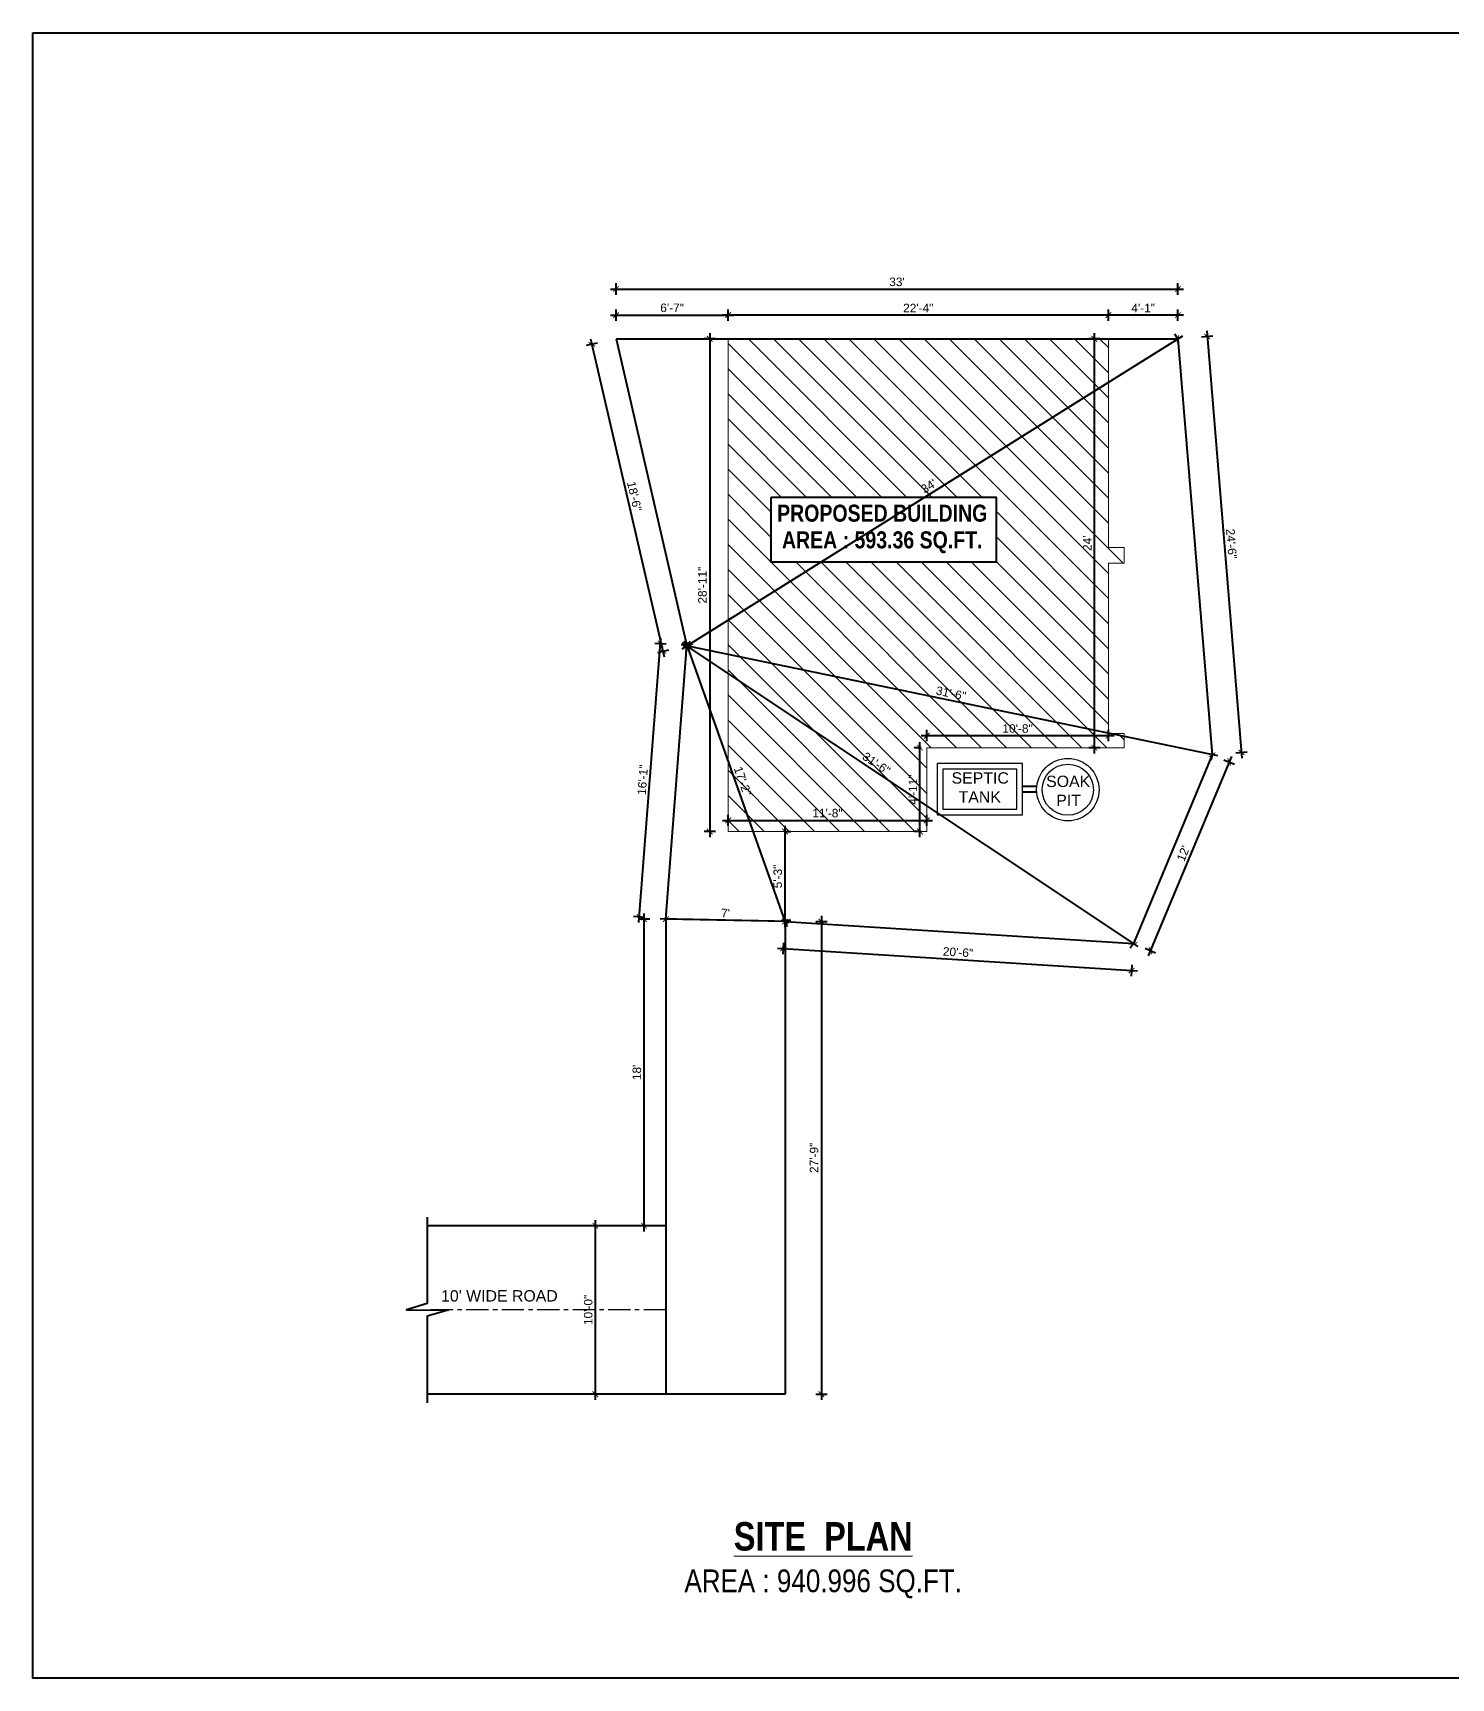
# Model space of a CAD drawing. Header units: inches. Extents: x 141029 to 166402, y -23568 to -18036.
# Drawn here: x 156230 to 157229, y -22372 to -21214 of the extents above; entities that cross this region are included whole.
import ezdxf

# ---------------------------------------------------------------- set-up
doc = ezdxf.new("R2010")
doc.units = ezdxf.units.IN
doc.header["$LTSCALE"] = 0.5
doc.header["$MEASUREMENT"] = 0
doc.header["$PDMODE"] = 66
doc.linetypes.add('CENTER', pattern=[2, 1.25, -0.25, 0.25, -0.25])
doc.layers.add('A-Hatch', color=7, linetype='Continuous')
doc.layers.add('furniture', color=31, linetype='Continuous')
for name, color, linetype, lineweight in [('DIM 1-100', 4, 'Continuous', 13), ('Text-100.w', 254, 'Continuous', 9), ('TEXTLAYER', 7, 'Continuous', 18), ('Toilet', 7, 'Continuous', 25), ('wall', 1, 'Continuous', 40)]:
    doc.layers.add(name, color=color, linetype=linetype, lineweight=lineweight)
doc.styles.add('arial', font='arial.ttf')
doc.styles.get("Standard").update_dxf_attribs({"font": 'arial.ttf'})
doc.dimstyles.new('1 by 96', dxfattribs={"dimtxt": 6, "dimasz": 4, "dimexe": 4, "dimexo": 4, "dimgap": 2, "dimtad": 1, "dimdec": 0, "dimzin": 0, "dimdsep": 46, "dimlunit": 4, "dimtxsty": 'Standard', "dimblk": 'ARCHTICK', "dimcen": 0, "dimdle": 4, "dimadec": 0, "dimazin": 0, "dimtfac": 1, "dimtdec": 0, "dimtix": 1, "dimtofl": 0, "dimtmove": 1, "dimatfit": 3, "dimldrblk": 'ARCHTICK', "dimfxl": 4, "dimfxlon": 1, "dimtolj": 1, "dimtzin": 0, "dimlwd": -1, "dimlwe": -1, "dimarcsym": 0})

# ---------------------------------------------------------------- blocks, each defined once
blk = doc.blocks.new('_ArchTick')
at = {"color": 0, "linetype": 'ByBlock', "const_width": 0.15}
blk.add_lwpolyline([(-0.5, -0.5), (0.5, 0.5)], dxfattribs=at)
blk = doc.blocks.new('*D387')
at = {"layer": 'Defpoints', "color": 0, "transparency": 16777216}
for p in [(156675.8, -21837.8), (156660.4, -22053.8), (156675.8, -22053.8)]:
    blk.add_point(p, dxfattribs=at)
at = {"layer": 'wall', "color": 0, "transparency": 16777216}
for p, q in [((156664.4, -21837.8), (156656.4, -21837.8)), ((156660.4, -21833.8), (156660.4, -22057.8)), ((156664.4, -22053.8), (156656.4, -22053.8))]:
    blk.add_line(p, q, dxfattribs=at)
at = {"layer": 'wall', "color": 0, "transparency": 16777216, "xscale": 4, "yscale": 4, "zscale": 4}
for p, rotation in [((156660.4, -21837.8), 90), ((156660.4, -22053.8), 270)]:
    blk.add_blockref('_ArchTick', p, dxfattribs=dict(at, rotation=rotation))
at = {"layer": 'wall', "color": 0, "transparency": 16777216, "insert": (156655.4, -21945.8), "char_height": 6, "attachment_point": 5, "rotation": 90}
blk.add_mtext("\\A1;18'", dxfattribs=at)
blk = doc.blocks.new('*D388')
at = {"layer": 'Defpoints', "color": 0, "transparency": 16777216}
for p in [(156759.8, -21839.5), (156759.8, -22172.5), (156785.4, -22172.5)]:
    blk.add_point(p, dxfattribs=at)
at = {"layer": 'wall', "color": 0, "transparency": 16777216}
for p, q in [((156781.4, -21839.5), (156789.4, -21839.5)), ((156785.4, -21835.5), (156785.4, -22176.5)), ((156781.4, -22172.5), (156789.4, -22172.5))]:
    blk.add_line(p, q, dxfattribs=at)
at = {"layer": 'wall', "color": 0, "transparency": 16777216, "xscale": 4, "yscale": 4, "zscale": 4}
for p, rotation in [((156785.4, -21839.5), 90), ((156785.4, -22172.5), 270)]:
    blk.add_blockref('_ArchTick', p, dxfattribs=dict(at, rotation=rotation))
at = {"layer": 'wall', "color": 0, "transparency": 16777216, "insert": (156780.3, -22006), "char_height": 6, "attachment_point": 5, "rotation": 90}
blk.add_mtext('\\A1;27\'-9"', dxfattribs=at)
blk = doc.blocks.new('*D389')
at = {"layer": 'Defpoints', "color": 0, "transparency": 16777216}
for p in [(156675.8, -22053.8), (156626.1, -22172.5), (156675.8, -22172.5)]:
    blk.add_point(p, dxfattribs=at)
at = {"layer": 'wall', "color": 0, "transparency": 16777216}
for p, q in [((156626.1, -22049.8), (156626.1, -22176.5)), ((156630.1, -22053.8), (156622.1, -22053.8)), ((156630.1, -22172.5), (156622.1, -22172.5))]:
    blk.add_line(p, q, dxfattribs=at)
at = {"layer": 'wall', "color": 0, "transparency": 16777216, "xscale": 4, "yscale": 4, "zscale": 4}
for p, rotation in [((156626.1, -22053.8), 90), ((156626.1, -22172.5), 270)]:
    blk.add_blockref('_ArchTick', p, dxfattribs=dict(at, rotation=rotation))
at = {"layer": 'wall', "color": 0, "transparency": 16777216, "insert": (156621.1, -22113.1), "char_height": 6, "attachment_point": 5, "rotation": 90}
blk.add_mtext('\\A1;10\'-0"', dxfattribs=at)
blk = doc.blocks.new('*D390')
at = {"layer": 'Defpoints', "color": 0, "transparency": 16777216}
for p in [(157036.7, -21394), (156640.7, -21429.1), (157036.7, -21429.1)]:
    blk.add_point(p, dxfattribs=at)
at = {"layer": 'wall', "color": 0, "transparency": 16777216}
for p, q in [((156640.7, -21398), (156640.7, -21390)), ((157036.7, -21398), (157036.7, -21390)), ((156636.7, -21394), (157040.7, -21394))]:
    blk.add_line(p, q, dxfattribs=at)
at = {"layer": 'wall', "color": 0, "transparency": 16777216, "xscale": 4, "yscale": 4, "zscale": 4, "rotation": 180}
blk.add_blockref('_ArchTick', (156640.7, -21394), dxfattribs=at)
at = {"layer": 'wall', "color": 0, "transparency": 16777216, "xscale": 4, "yscale": 4, "zscale": 4}
blk.add_blockref('_ArchTick', (157036.7, -21394), dxfattribs=at)
at = {"layer": 'wall', "color": 0, "transparency": 16777216, "insert": (156838.7, -21389), "char_height": 6, "attachment_point": 5}
blk.add_mtext("\\A1;33'", dxfattribs=at)
blk = doc.blocks.new('*D391')
at = {"layer": 'Defpoints', "color": 0, "transparency": 16777216}
for p in [(156719.7, -21412.4), (156640.7, -21429.1), (156719.7, -21429.1)]:
    blk.add_point(p, dxfattribs=at)
at = {"layer": 'wall', "color": 0, "transparency": 16777216}
for p, q in [((156636.7, -21412.4), (156723.7, -21412.4)), ((156640.7, -21416.4), (156640.7, -21408.4)), ((156719.7, -21416.4), (156719.7, -21408.4))]:
    blk.add_line(p, q, dxfattribs=at)
at = {"layer": 'wall', "color": 0, "transparency": 16777216, "xscale": 4, "yscale": 4, "zscale": 4, "rotation": 180}
blk.add_blockref('_ArchTick', (156640.7, -21412.4), dxfattribs=at)
at = {"layer": 'wall', "color": 0, "transparency": 16777216, "xscale": 4, "yscale": 4, "zscale": 4}
blk.add_blockref('_ArchTick', (156719.7, -21412.4), dxfattribs=at)
at = {"layer": 'wall', "color": 0, "transparency": 16777216, "insert": (156680.2, -21407.3), "char_height": 6, "attachment_point": 5}
blk.add_mtext('\\A1;6\'-7"', dxfattribs=at)
blk = doc.blocks.new('*D392')
at = {"layer": 'Defpoints', "color": 0, "transparency": 16777216}
for p in [(156719.7, -21412.4), (156719.7, -21429.1), (156987.7, -21429.1)]:
    blk.add_point(p, dxfattribs=at)
at = {"layer": 'wall', "color": 0, "transparency": 16777216}
for p, q in [((156991.7, -21412.4), (156715.7, -21412.4)), ((156719.7, -21416.4), (156719.7, -21408.4)), ((156987.7, -21416.4), (156987.7, -21408.4))]:
    blk.add_line(p, q, dxfattribs=at)
at = {"layer": 'wall', "color": 0, "transparency": 16777216, "xscale": 4, "yscale": 4, "zscale": 4, "rotation": 180}
blk.add_blockref('_ArchTick', (156719.7, -21412.4), dxfattribs=at)
at = {"layer": 'wall', "color": 0, "transparency": 16777216, "xscale": 4, "yscale": 4, "zscale": 4}
blk.add_blockref('_ArchTick', (156987.7, -21412.4), dxfattribs=at)
at = {"layer": 'wall', "color": 0, "transparency": 16777216, "insert": (156853.7, -21407.4), "char_height": 6, "attachment_point": 5}
blk.add_mtext('\\A1;22\'-4"', dxfattribs=at)
blk = doc.blocks.new('*D393')
at = {"layer": 'Defpoints', "color": 0, "transparency": 16777216}
for p in [(156987.7, -21412.4), (156987.7, -21429.1), (157036.7, -21429.1)]:
    blk.add_point(p, dxfattribs=at)
at = {"layer": 'wall', "color": 0, "transparency": 16777216}
for p, q in [((157040.7, -21412.4), (156983.7, -21412.4)), ((156987.7, -21416.4), (156987.7, -21408.4)), ((157036.7, -21416.4), (157036.7, -21408.4))]:
    blk.add_line(p, q, dxfattribs=at)
at = {"layer": 'wall', "color": 0, "transparency": 16777216, "xscale": 4, "yscale": 4, "zscale": 4, "rotation": 180}
blk.add_blockref('_ArchTick', (156987.7, -21412.4), dxfattribs=at)
at = {"layer": 'wall', "color": 0, "transparency": 16777216, "xscale": 4, "yscale": 4, "zscale": 4}
blk.add_blockref('_ArchTick', (157036.7, -21412.4), dxfattribs=at)
at = {"layer": 'wall', "color": 0, "transparency": 16777216, "insert": (157012.2, -21407.4), "char_height": 6, "attachment_point": 5}
blk.add_mtext('\\A1;4\'-1"', dxfattribs=at)
blk = doc.blocks.new('*D394')
at = {"layer": 'Defpoints', "color": 0, "transparency": 16777216}
for p in [(156640.7, -21429.1), (156690.7, -21645.4), (156673.7, -21649.3)]:
    blk.add_point(p, dxfattribs=at)
at = {"layer": 'wall', "color": 0, "transparency": 16777216}
for p, q in [((156627.5, -21432.1), (156619.7, -21433.9)), ((156622.7, -21429.1), (156674.6, -21653.2)), ((156677.6, -21648.4), (156669.8, -21650.2))]:
    blk.add_line(p, q, dxfattribs=at)
at = {"layer": 'wall', "color": 0, "transparency": 16777216, "xscale": 4, "yscale": 4, "zscale": 4}
for p, rotation in [((156623.6, -21433), 103.0281635449654), ((156673.7, -21649.3), 283.0281635449654)]:
    blk.add_blockref('_ArchTick', p, dxfattribs=dict(at, rotation=rotation))
at = {"layer": 'wall', "color": 0, "transparency": 16777216, "insert": (156653.6, -21540), "char_height": 6, "attachment_point": 5, "rotation": 283.0282}
blk.add_mtext('\\A1;18\'-6"', dxfattribs=at)
blk = doc.blocks.new('*D395')
at = {"layer": 'Defpoints', "color": 0, "transparency": 16777216}
for p in [(156672, -21643.9), (156690.7, -21645.4), (156675.8, -21837.8)]:
    blk.add_point(p, dxfattribs=at)
at = {"layer": 'wall', "color": 0, "transparency": 16777216}
for p, q in [((156656.8, -21840.3), (156672.3, -21639.9)), ((156676, -21644.2), (156668, -21643.6)), ((156661.1, -21836.7), (156653.1, -21836))]:
    blk.add_line(p, q, dxfattribs=at)
at = {"layer": 'wall', "color": 0, "transparency": 16777216, "xscale": 4, "yscale": 4, "zscale": 4}
for p, rotation in [((156672, -21643.9), 85.56895652511139), ((156657.1, -21836.4), 265.5689565251114)]:
    blk.add_blockref('_ArchTick', p, dxfattribs=dict(at, rotation=rotation))
at = {"layer": 'wall', "color": 0, "transparency": 16777216, "insert": (156659.5, -21739.7), "char_height": 6, "attachment_point": 5, "rotation": 85.569}
blk.add_mtext('\\A1;16\'-1"', dxfattribs=at)
blk = doc.blocks.new('*D396')
at = {"layer": 'Defpoints', "color": 0, "transparency": 16777216}
for p in [(156675.8, -21837.8), (156675.8, -21837.8), (156759.8, -21839.5)]:
    blk.add_point(p, dxfattribs=at)
at = {"layer": 'wall', "color": 0, "transparency": 16777216}
for p, q in [((156763.8, -21839.5), (156671.8, -21837.7)), ((156675.8, -21837.8), (156675.7, -21841.8)), ((156759.8, -21839.5), (156759.7, -21843.5))]:
    blk.add_line(p, q, dxfattribs=at)
at = {"layer": 'wall', "color": 0, "transparency": 16777216, "xscale": 4, "yscale": 4, "zscale": 4}
for p, rotation in [((156675.8, -21837.8), 178.8734594337901), ((156759.8, -21839.5), 358.8734594337901)]:
    blk.add_blockref('_ArchTick', p, dxfattribs=dict(at, rotation=rotation))
at = {"layer": 'wall', "color": 0, "transparency": 16777216, "insert": (156717.9, -21833.6), "char_height": 6, "attachment_point": 5, "rotation": 358.8735}
blk.add_mtext("\\A1;7'", dxfattribs=at)
blk = doc.blocks.new('*D397')
at = {"layer": 'Defpoints', "color": 0, "transparency": 16777216}
for p in [(156719.7, -21429.1), (156706.7, -21776.1), (156719.7, -21776.1)]:
    blk.add_point(p, dxfattribs=at)
at = {"layer": 'wall', "color": 0, "transparency": 16777216}
for p, q in [((156706.7, -21425.1), (156706.7, -21780.1)), ((156710.7, -21429.1), (156702.7, -21429.1)), ((156710.7, -21776.1), (156702.7, -21776.1))]:
    blk.add_line(p, q, dxfattribs=at)
at = {"layer": 'wall', "color": 0, "transparency": 16777216, "xscale": 4, "yscale": 4, "zscale": 4}
for p, rotation in [((156706.7, -21429.1), 90), ((156706.7, -21776.1), 270)]:
    blk.add_blockref('_ArchTick', p, dxfattribs=dict(at, rotation=rotation))
at = {"layer": 'wall', "color": 0, "transparency": 16777216, "insert": (156701.6, -21602.6), "char_height": 6, "attachment_point": 5, "rotation": 90}
blk.add_mtext('\\A1;28\'-11"', dxfattribs=at)
blk = doc.blocks.new('*D398')
at = {"layer": 'Defpoints', "color": 0, "transparency": 16777216}
for p in [(156859.7, -21768.3), (156719.7, -21776.1), (156859.7, -21776.1)]:
    blk.add_point(p, dxfattribs=at)
at = {"layer": 'wall', "color": 0, "transparency": 16777216}
for p, q in [((156715.7, -21768.3), (156863.7, -21768.3)), ((156719.7, -21772.1), (156719.7, -21764.3)), ((156859.7, -21772.1), (156859.7, -21764.3))]:
    blk.add_line(p, q, dxfattribs=at)
at = {"layer": 'wall', "color": 0, "transparency": 16777216, "xscale": 4, "yscale": 4, "zscale": 4, "rotation": 180}
blk.add_blockref('_ArchTick', (156719.7, -21768.3), dxfattribs=at)
at = {"layer": 'wall', "color": 0, "transparency": 16777216, "xscale": 4, "yscale": 4, "zscale": 4}
blk.add_blockref('_ArchTick', (156859.7, -21768.3), dxfattribs=at)
at = {"layer": 'wall', "color": 0, "transparency": 16777216, "insert": (156789.7, -21763.2), "char_height": 6, "attachment_point": 5}
blk.add_mtext('\\A1;11\'-8"', dxfattribs=at)
blk = doc.blocks.new('*D399')
at = {"layer": 'Defpoints', "color": 0, "transparency": 16777216}
for p in [(156854.9, -21717.1), (156859.7, -21717.1), (156859.7, -21776.1)]:
    blk.add_point(p, dxfattribs=at)
at = {"layer": 'wall', "color": 0, "transparency": 16777216}
for p, q in [((156854.9, -21780.1), (156854.9, -21713.1)), ((156855.7, -21717.1), (156850.9, -21717.1)), ((156855.7, -21776.1), (156850.9, -21776.1))]:
    blk.add_line(p, q, dxfattribs=at)
at = {"layer": 'wall', "color": 0, "transparency": 16777216, "xscale": 4, "yscale": 4, "zscale": 4}
for p, rotation in [((156854.9, -21717.1), 90), ((156854.9, -21776.1), 270)]:
    blk.add_blockref('_ArchTick', p, dxfattribs=dict(at, rotation=rotation))
at = {"layer": 'wall', "color": 0, "transparency": 16777216, "insert": (156849.9, -21746.6), "char_height": 6, "attachment_point": 5, "rotation": 90}
blk.add_mtext('\\A1;4\'-11"', dxfattribs=at)
blk = doc.blocks.new('*D400')
at = {"layer": 'Defpoints', "color": 0, "transparency": 16777216}
for p in [(157036.7, -21429.1), (157060.8, -21722.1), (157081.5, -21720.4)]:
    blk.add_point(p, dxfattribs=at)
at = {"layer": 'wall', "color": 0, "transparency": 16777216}
for p, q in [((157057, -21423.4), (157081.8, -21724.4)), ((157053.3, -21427.7), (157061.3, -21427.1)), ((157077.5, -21720.7), (157085.4, -21720.1))]:
    blk.add_line(p, q, dxfattribs=at)
at = {"layer": 'wall', "color": 0, "transparency": 16777216, "xscale": 4, "yscale": 4, "zscale": 4}
for p, rotation in [((157057.3, -21427.4), 94.71726669515296), ((157081.5, -21720.4), 274.7172666951529)]:
    blk.add_blockref('_ArchTick', p, dxfattribs=dict(at, rotation=rotation))
at = {"layer": 'wall', "color": 0, "transparency": 16777216, "insert": (157074.4, -21573.5), "char_height": 6, "attachment_point": 5, "rotation": 274.7173}
blk.add_mtext('\\A1;24\'-6"', dxfattribs=at)
blk = doc.blocks.new('*D401')
at = {"layer": 'Defpoints', "color": 0, "transparency": 16777216}
for p in [(157060.8, -21722.1), (157005.3, -21855), (157017.3, -21860)]:
    blk.add_point(p, dxfattribs=at)
at = {"layer": 'wall', "color": 0, "transparency": 16777216}
for p, q in [((157074.4, -21723.4), (157015.7, -21863.6)), ((157069.1, -21725.6), (157076.5, -21728.6)), ((157013.6, -21858.4), (157021, -21861.5))]:
    blk.add_line(p, q, dxfattribs=at)
at = {"layer": 'wall', "color": 0, "transparency": 16777216, "xscale": 4, "yscale": 4, "zscale": 4}
for p, rotation in [((157072.8, -21727.1), 67.30937215099948), ((157017.3, -21860), 247.3093721509995)]:
    blk.add_blockref('_ArchTick', p, dxfattribs=dict(at, rotation=rotation))
at = {"layer": 'wall', "color": 0, "transparency": 16777216, "insert": (157040.4, -21791.6), "char_height": 6, "attachment_point": 5, "rotation": 67.3094}
blk.add_mtext("\\A1;12'", dxfattribs=at)
blk = doc.blocks.new('*D402')
at = {"layer": 'Defpoints', "color": 0, "transparency": 16777216}
for p in [(156759.8, -21839.5), (157005.3, -21855), (157004.1, -21874)]:
    blk.add_point(p, dxfattribs=at)
at = {"layer": 'wall', "color": 0, "transparency": 16777216}
for p, q in [((156758.8, -21854.5), (156758.3, -21862.5)), ((156754.6, -21858.2), (157008.1, -21874.3)), ((157004.3, -21870), (157003.8, -21878))]:
    blk.add_line(p, q, dxfattribs=at)
at = {"layer": 'wall', "color": 0, "transparency": 16777216, "xscale": 4, "yscale": 4, "zscale": 4}
for p, rotation in [((156758.6, -21858.5), 176.3878590050763), ((157004.1, -21874), 356.3878590050763)]:
    blk.add_blockref('_ArchTick', p, dxfattribs=dict(at, rotation=rotation))
at = {"layer": 'wall', "color": 0, "transparency": 16777216, "insert": (156881.7, -21861.2), "char_height": 6, "attachment_point": 5, "rotation": 356.3879}
blk.add_mtext('\\A1;20\'-6"', dxfattribs=at)
blk = doc.blocks.new('*D403')
at = {"layer": 'Defpoints', "color": 0, "transparency": 16777216}
for p in [(156977.8, -21429.1), (156987.7, -21429.1), (156987.7, -21717.1)]:
    blk.add_point(p, dxfattribs=at)
at = {"layer": 'wall', "color": 0, "transparency": 16777216}
for p, q in [((156977.8, -21721.1), (156977.8, -21425.1)), ((156981.8, -21429.1), (156973.8, -21429.1)), ((156981.8, -21717.1), (156973.8, -21717.1))]:
    blk.add_line(p, q, dxfattribs=at)
at = {"layer": 'wall', "color": 0, "transparency": 16777216, "xscale": 4, "yscale": 4, "zscale": 4}
for p, rotation in [((156977.8, -21429.1), 90), ((156977.8, -21717.1), 270)]:
    blk.add_blockref('_ArchTick', p, dxfattribs=dict(at, rotation=rotation))
at = {"layer": 'wall', "color": 0, "transparency": 16777216, "insert": (156972.8, -21573.1), "char_height": 6, "attachment_point": 5, "rotation": 90}
blk.add_mtext("\\A1;24'", dxfattribs=at)
blk = doc.blocks.new('*D404')
at = {"layer": 'Defpoints', "color": 0, "transparency": 16777216}
for p in [(156987.7, -21708.6), (156859.7, -21717.1), (156987.7, -21717.1)]:
    blk.add_point(p, dxfattribs=at)
at = {"layer": 'wall', "color": 0, "transparency": 16777216}
for p, q in [((156859.7, -21712.6), (156859.7, -21704.6)), ((156987.7, -21712.6), (156987.7, -21704.6)), ((156855.7, -21708.6), (156991.7, -21708.6))]:
    blk.add_line(p, q, dxfattribs=at)
at = {"layer": 'wall', "color": 0, "transparency": 16777216, "xscale": 4, "yscale": 4, "zscale": 4, "rotation": 180}
blk.add_blockref('_ArchTick', (156859.7, -21708.6), dxfattribs=at)
at = {"layer": 'wall', "color": 0, "transparency": 16777216, "xscale": 4, "yscale": 4, "zscale": 4}
blk.add_blockref('_ArchTick', (156987.7, -21708.6), dxfattribs=at)
at = {"layer": 'wall', "color": 0, "transparency": 16777216, "insert": (156923.7, -21703.6), "char_height": 6, "attachment_point": 5}
blk.add_mtext('\\A1;10\'-8"', dxfattribs=at)
blk = doc.blocks.new('*D405')
at = {"layer": 'Defpoints', "color": 0, "transparency": 16777216}
for p in [(156759.8, -21776.1), (156759.8, -21776.1), (156759.8, -21839.5)]:
    blk.add_point(p, dxfattribs=at)
at = {"layer": 'wall', "color": 0, "transparency": 16777216}
for p, q in [((156759.8, -21843.5), (156759.8, -21772.1)), ((156759.8, -21776.1), (156763.8, -21776.1)), ((156759.8, -21839.5), (156763.8, -21839.5))]:
    blk.add_line(p, q, dxfattribs=at)
at = {"layer": 'wall', "color": 0, "transparency": 16777216, "xscale": 4, "yscale": 4, "zscale": 4}
for p, rotation in [((156759.8, -21776.1), 90), ((156759.8, -21839.5), 270)]:
    blk.add_blockref('_ArchTick', p, dxfattribs=dict(at, rotation=rotation))
at = {"layer": 'wall', "color": 0, "transparency": 16777216, "insert": (156754.7, -21807.8), "char_height": 6, "attachment_point": 5, "rotation": 90}
blk.add_mtext('\\A1;5\'-3"', dxfattribs=at)
blk = doc.blocks.new('*D406')
at = {"layer": 'Defpoints', "color": 0, "transparency": 16777216}
for p in [(157036.7, -21429.1), (157036.7, -21429.1), (156690.7, -21645.4)]:
    blk.add_point(p, dxfattribs=at)
at = {"layer": 'wall', "color": 0, "transparency": 16777216}
for p, q in [((157036.7, -21429.1), (157034.5, -21425.7)), ((156687.3, -21647.5), (157040.1, -21427)), ((156690.7, -21645.4), (156688.6, -21642))]:
    blk.add_line(p, q, dxfattribs=at)
at = {"layer": 'wall', "color": 0, "transparency": 16777216, "xscale": 4, "yscale": 4, "zscale": 4}
for p, rotation in [((157036.7, -21429.1), 32.01300345591713), ((156690.7, -21645.4), 212.0130034559171)]:
    blk.add_blockref('_ArchTick', p, dxfattribs=dict(at, rotation=rotation))
at = {"layer": 'wall', "color": 0, "transparency": 16777216, "insert": (156861, -21532.9), "char_height": 6, "attachment_point": 5, "rotation": 32.013}
blk.add_mtext("\\A1;34'", dxfattribs=at)
blk = doc.blocks.new('*D407')
at = {"layer": 'Defpoints', "color": 0, "transparency": 16777216}
for p in [(156690.7, -21645.4), (156690.7, -21645.4), (157060.8, -21722.1)]:
    blk.add_point(p, dxfattribs=at)
at = {"layer": 'wall', "color": 0, "transparency": 16777216}
for p, q in [((157064.8, -21722.9), (156686.8, -21644.6)), ((156690.7, -21645.4), (156689.9, -21649.3)), ((157060.8, -21722.1), (157060, -21726))]:
    blk.add_line(p, q, dxfattribs=at)
at = {"layer": 'wall', "color": 0, "transparency": 16777216, "xscale": 4, "yscale": 4, "zscale": 4}
for p, rotation in [((156690.7, -21645.4), 168.2899475786104), ((157060.8, -21722.1), 348.2899475786103)]:
    blk.add_blockref('_ArchTick', p, dxfattribs=dict(at, rotation=rotation))
at = {"layer": 'wall', "color": 0, "transparency": 16777216, "insert": (156876.8, -21678.8), "char_height": 6, "attachment_point": 5, "rotation": 348.2899}
blk.add_mtext('\\A1;31\'-6"', dxfattribs=at)
blk = doc.blocks.new('*D408')
at = {"layer": 'Defpoints', "color": 0, "transparency": 16777216}
for p in [(156690.7, -21645.4), (156690.7, -21645.4), (157005.3, -21855)]:
    blk.add_point(p, dxfattribs=at)
at = {"layer": 'wall', "color": 0, "transparency": 16777216}
for p, q in [((157008.6, -21857.2), (156687.4, -21643.2)), ((156690.7, -21645.4), (156692.9, -21642.1)), ((157005.3, -21855), (157003.1, -21858.3))]:
    blk.add_line(p, q, dxfattribs=at)
at = {"layer": 'wall', "color": 0, "transparency": 16777216, "xscale": 4, "yscale": 4, "zscale": 4}
for p, rotation in [((156690.7, -21645.4), 146.3287967233866), ((157005.3, -21855), 326.3287967233866)]:
    blk.add_blockref('_ArchTick', p, dxfattribs=dict(at, rotation=rotation))
at = {"layer": 'wall', "color": 0, "transparency": 16777216, "insert": (156824.2, -21728.2), "char_height": 6, "attachment_point": 5, "rotation": 326.3288}
blk.add_mtext('\\A1;31\'-6"', dxfattribs=at)
blk = doc.blocks.new('*D409')
at = {"layer": 'Defpoints', "color": 0, "transparency": 16777216}
for p in [(156690.7, -21645.4), (156759.8, -21839.5), (156759.8, -21839.5)]:
    blk.add_point(p, dxfattribs=at)
at = {"layer": 'wall', "color": 0, "transparency": 16777216}
for p, q in [((156689.4, -21641.6), (156761.1, -21843.2)), ((156690.7, -21645.4), (156694.5, -21644)), ((156759.8, -21839.5), (156763.6, -21838.1))]:
    blk.add_line(p, q, dxfattribs=at)
at = {"layer": 'wall', "color": 0, "transparency": 16777216, "xscale": 4, "yscale": 4, "zscale": 4}
for p, rotation in [((156690.7, -21645.4), 109.5910570475953), ((156759.8, -21839.5), 289.5910570475954)]:
    blk.add_blockref('_ArchTick', p, dxfattribs=dict(at, rotation=rotation))
at = {"layer": 'wall', "color": 0, "transparency": 16777216, "insert": (156730, -21740.7), "char_height": 6, "attachment_point": 5, "rotation": 289.5911}
blk.add_mtext('\\A1;17\'-2"', dxfattribs=at)

msp = doc.modelspace()

# ---------------------------------------------------------------- hatches: boundary and pattern name
at = {"layer": 'A-Hatch'}
h = msp.add_hatch(dxfattribs=at)
h.set_pattern_fill('ANSI31', color=256, scale=100, angle=-90)
h.paths.add_polyline_path([(156987.7, -21587.1), (156998.7, -21587.1), (156998.7, -21576.1), (156987.7, -21576.1), (156987.7, -21429.1), (156719.7, -21429.1), (156719.7, -21776.1), (156859.7, -21776.1), (156859.7, -21717.1), (156987.7, -21717.1), (156998.7, -21717.1), (156998.7, -21707.1), (156987.7, -21707.1)])
h.paths.add_polyline_path([(156908.5, -21586.4), (156750.1, -21586.4), (156750.1, -21540.6), (156908.5, -21540.6)], flags=16)
h.paths.add_polyline_path([(156777.2, -21769.5), (156801.6, -21769.5), (156801.6, -21757.1), (156777.2, -21757.1)], flags=24)
h.paths.add_polyline_path([(156856.2, -21758.6), (156856.2, -21734.3), (156843.8, -21734.3), (156843.8, -21758.6)], flags=24)
h.paths.add_polyline_path([(156979, -21580), (156979, -21566.1), (156966.7, -21566.1), (156966.7, -21580)], flags=24)
h.paths.add_polyline_path([(156911.2, -21709.8), (156935.6, -21709.8), (156935.6, -21697.4), (156911.2, -21697.4)], flags=24)
h.paths.add_polyline_path([(156858.4, -21541.9), (156870.2, -21534.5), (156863.7, -21524), (156851.9, -21531.4)], flags=24)
h.paths.add_polyline_path([(156863.6, -21682.4), (156887.5, -21687.3), (156890, -21675.2), (156866.1, -21670.3)], flags=24)
h.paths.add_polyline_path([(156810.6, -21726.7), (156830.9, -21740.2), (156837.7, -21729.9), (156817.5, -21716.4)], flags=24)
h.paths.add_polyline_path([(156719.9, -21731.1), (156728.1, -21754.1), (156739.7, -21749.9), (156731.5, -21727)], flags=24)
h.paths.add_polyline_path([(156755.1, -21583.3), (156902.5, -21583.3), (156902.5, -21558.2), (156755.1, -21558.2)], flags=8)
h.paths.add_polyline_path([(156751.1, -21564.5), (156905.3, -21564.5), (156905.3, -21539.4), (156751.1, -21539.4)], flags=24)

# ---------------------------------------------------------------- linework, layer by layer
at = {"layer": 'DIM 1-100'}
for p, q in [((156987.7, -21576.1), (156998.7, -21576.1)), ((156998.7, -21576.1), (156998.7, -21587.1)), ((156998.7, -21587.1), (156987.7, -21587.1)), ((156987.7, -21707.1), (156998.7, -21707.1)), ((156998.7, -21707.1), (156998.7, -21717.1)), ((156998.7, -21717.1), (156987.7, -21717.1))]:
    msp.add_line(p, q, dxfattribs=at)
for points in [[(156987.7, -21576.1), (156987.7, -21429.1), (156719.7, -21429.1), (156719.7, -21776.1), (156859.7, -21776.1), (156859.7, -21717.1), (156987.7, -21717.1)], [(156987.7, -21707.1), (156987.7, -21587.1)]]:
    msp.add_lwpolyline(points, dxfattribs=at)
at = {"layer": 'furniture', "ltscale": 7}
for points in [[(156867.1, -21728.3), (156867.1, -21764.3), (156927.1, -21764.3), (156927.1, -21728.3)], [(156871.1, -21732.3), (156871.1, -21760.3), (156923.1, -21760.3), (156923.1, -21732.3)]]:
    msp.add_lwpolyline(points, close=True, dxfattribs=at)
for radius in [22, 18]:
    msp.add_circle((156959.1, -21746.7), radius, dxfattribs=at)
at = {"layer": 'Toilet', "linetype": 'CENTER', "ltscale": 25}
msp.add_line((156675.8, -22113.1), (156507.7, -22113.1), dxfattribs=at)
at = {"layer": 'wall'}
for p, q in [((156640.7, -21429.1), (157036.7, -21429.1)), ((156640.7, -21429.1), (156690.7, -21645.4)), ((157036.7, -21429.1), (157060.8, -21722.1)), ((156675.8, -21837.8), (156690.7, -21645.4)), ((157060.8, -21722.1), (157005.3, -21855)), ((156927.1, -21744.3), (156937.2, -21744.3)), ((156927.1, -21748.3), (156937.1, -21748.3)), ((156759.8, -21839.5), (156675.8, -21837.8)), ((156675.8, -21837.8), (156675.8, -22172.5)), ((156759.8, -21839.5), (157005.3, -21855)), ((156759.8, -21839.5), (156759.8, -22172.5)), ((156675.8, -22053.8), (156507.5, -22053.8)), ((156675.8, -22053.8), (156675.8, -22172.5)), ((156759.8, -22172.5), (156507.5, -22172.5))]:
    msp.add_line(p, q, dxfattribs=at)
for points in [[(156229.7, -21213.6), (160362.2, -21213.6), (160362.2, -22372.4), (156229.7, -22372.4)], [(156750.1, -21540.6), (156908.5, -21540.6), (156908.5, -21586.4), (156750.1, -21586.4)]]:
    msp.add_lwpolyline(points, close=True, dxfattribs=at)
msp.add_lwpolyline([(156507.5, -22047.8), (156507.5, -22108.7), (156493.1, -22113), (156522.3, -22113.3), (156507.5, -22117.6), (156507.5, -22178.5)], dxfattribs=at)

# ---------------------------------------------------------------- texts
at = {"layer": 'Text-100.w', "attachment_point": 2, "style": 'arial'}
for s, insert, char_height, width in [('\\A1;{\\fArial Narrow|b1|i0|c0|p34;PROPOSED BUILDING}', (156828.3, -21545.9), 12, 159.412), ('\\A1;{\\fArial Narrow|b1|i0|c0|p34;AREA : 593.36 SQ.FT.}', (156828.3, -21564.7), 12, 159.412), ('\\A1;{\\fArial Narrow|b1|i0|c0|p34;\\LSITE  PLAN\\P\\fArial Narrow|b0|i0|c0|p34;\\H0.8x;\\lAREA : 940.996 SQ.FT.\\H1.02306x; }', (156786.7, -22262.6), 20, 286.682)]:
    msp.add_mtext(s, dxfattribs=dict(at, insert=insert, char_height=char_height, width=width))
at = {"layer": 'TEXTLAYER', "ltscale": 5, "insert": (156872.5, -21734.4), "char_height": 8, "width": 48.786, "attachment_point": 1}
msp.add_mtext('\\pi4.68206;{\\fArial|b0|i0|c0|p34;SEPTIC \\P\\pi9.63158;TANK}', dxfattribs=at)
at = {"layer": 'TEXTLAYER', "ltscale": 5, "char_height": 8, "attachment_point": 1, "rotation": 0.0057}
for s, insert, width in [('\\pi-0.77227;{\\fArial|b0|i0|c0|p34;SOAK \\P\\pi6.34369;PIT}', (156944.6, -21736.8), 28.988), ("{\\fArial|b0|i0|c0|p34;10' WIDE ROAD}", (156517.4, -22099.2), 90.522)]:
    msp.add_mtext(s, dxfattribs=dict(at, insert=insert, width=width))

# ---------------------------------------------------------------- dimensions: what is measured, and where the dimension line sits
at = {"layer": 'wall'}
for base, p1, p2, picture, middle in [((157036.7, -21394), (156640.7, -21429.1), (157036.7, -21429.1), '*D390', (156838.7, -21389)), ((156719.7, -21412.4), (156640.7, -21429.1), (156719.7, -21429.1), '*D391', (156680.2, -21407.3)), ((156719.7, -21412.4), (156987.7, -21429.1), (156719.7, -21429.1), '*D392', (156853.7, -21407.4)), ((156987.7, -21412.4), (157036.7, -21429.1), (156987.7, -21429.1), '*D393', (157012.2, -21407.4)), ((156987.7, -21708.6), (156859.7, -21717.1), (156987.7, -21717.1), '*D404', (156923.7, -21703.6)), ((156859.7, -21768.3), (156719.7, -21776.1), (156859.7, -21776.1), '*D398', (156789.7, -21763.2))]:
    dim = msp.add_linear_dim(base=base, p1=p1, p2=p2, dimstyle='1 by 96', dxfattribs=at)
    dim.commit()
    dim.dimension.update_dxf_attribs({"geometry": picture, "text_midpoint": middle})
for p1, p2, distance, picture, middle in [((156690.7, -21645.4), (157036.7, -21429.1), 0, '*D406', (156861, -21532.9)), ((157036.7, -21429.1), (157060.8, -21722.1), 20.7, '*D400', (157074.4, -21573.5)), ((156640.7, -21429.1), (156690.7, -21645.4), -17.5, '*D394', (156653.6, -21540)), ((156675.8, -21837.8), (156690.7, -21645.4), 18.8, '*D395', (156659.5, -21739.7)), ((157060.8, -21722.1), (156690.7, -21645.4), 0, '*D407', (156876.8, -21678.8)), ((156690.7, -21645.4), (156759.8, -21839.5), 0, '*D409', (156730, -21740.7)), ((157060.8, -21722.1), (157005.3, -21855), 13, '*D401', (157040.4, -21791.6)), ((156759.8, -21839.5), (156675.8, -21837.8), 0, '*D396', (156717.9, -21833.6)), ((156759.8, -21839.5), (157005.3, -21855), -19.1, '*D402', (156881.7, -21861.2))]:
    dim = msp.add_aligned_dim(p1=p1, p2=p2, distance=distance, dimstyle='1 by 96', dxfattribs=at)
    dim.commit()
    dim.dimension.update_dxf_attribs({"geometry": picture, "text_midpoint": middle})
for base, p1, p2, picture, middle in [((156706.7, -21776.1), (156719.7, -21429.1), (156719.7, -21776.1), '*D397', (156701.6, -21602.6)), ((156977.8, -21429.1), (156987.7, -21717.1), (156987.7, -21429.1), '*D403', (156972.8, -21573.1)), ((156854.9, -21717.1), (156859.7, -21776.1), (156859.7, -21717.1), '*D399', (156849.9, -21746.6)), ((156759.8, -21776.1), (156759.8, -21839.5), (156759.8, -21776.1), '*D405', (156754.7, -21807.8)), ((156660.4, -22053.8), (156675.8, -21837.8), (156675.8, -22053.8), '*D387', (156655.4, -21945.8)), ((156785.4, -22172.5), (156759.8, -21839.5), (156759.8, -22172.5), '*D388', (156780.3, -22006))]:
    dim = msp.add_linear_dim(base=base, p1=p1, p2=p2, angle=90, dimstyle='1 by 96', dxfattribs=at)
    dim.commit()
    dim.dimension.update_dxf_attribs({"geometry": picture, "text_midpoint": middle})
dim = msp.add_linear_dim(base=(156690.7, -21645.4), p1=(157005.3, -21855), p2=(156690.7, -21645.4), angle=146.3288, dimstyle='1 by 96', dxfattribs=at)
dim.commit()
dim.dimension.update_dxf_attribs({"geometry": '*D408', "text_midpoint": (156821.4, -21732.4), "dimtype": 161})
dim = msp.add_linear_dim(base=(156626.1, -22172.5), p1=(156675.8, -22053.8), p2=(156675.8, -22172.5), angle=90, text='10\'-0"', dimstyle='1 by 96', dxfattribs=at)
dim.commit()
dim.dimension.update_dxf_attribs({"geometry": '*D389', "text_midpoint": (156621.1, -22113.1)})

doc.saveas('drawing.dxf')
